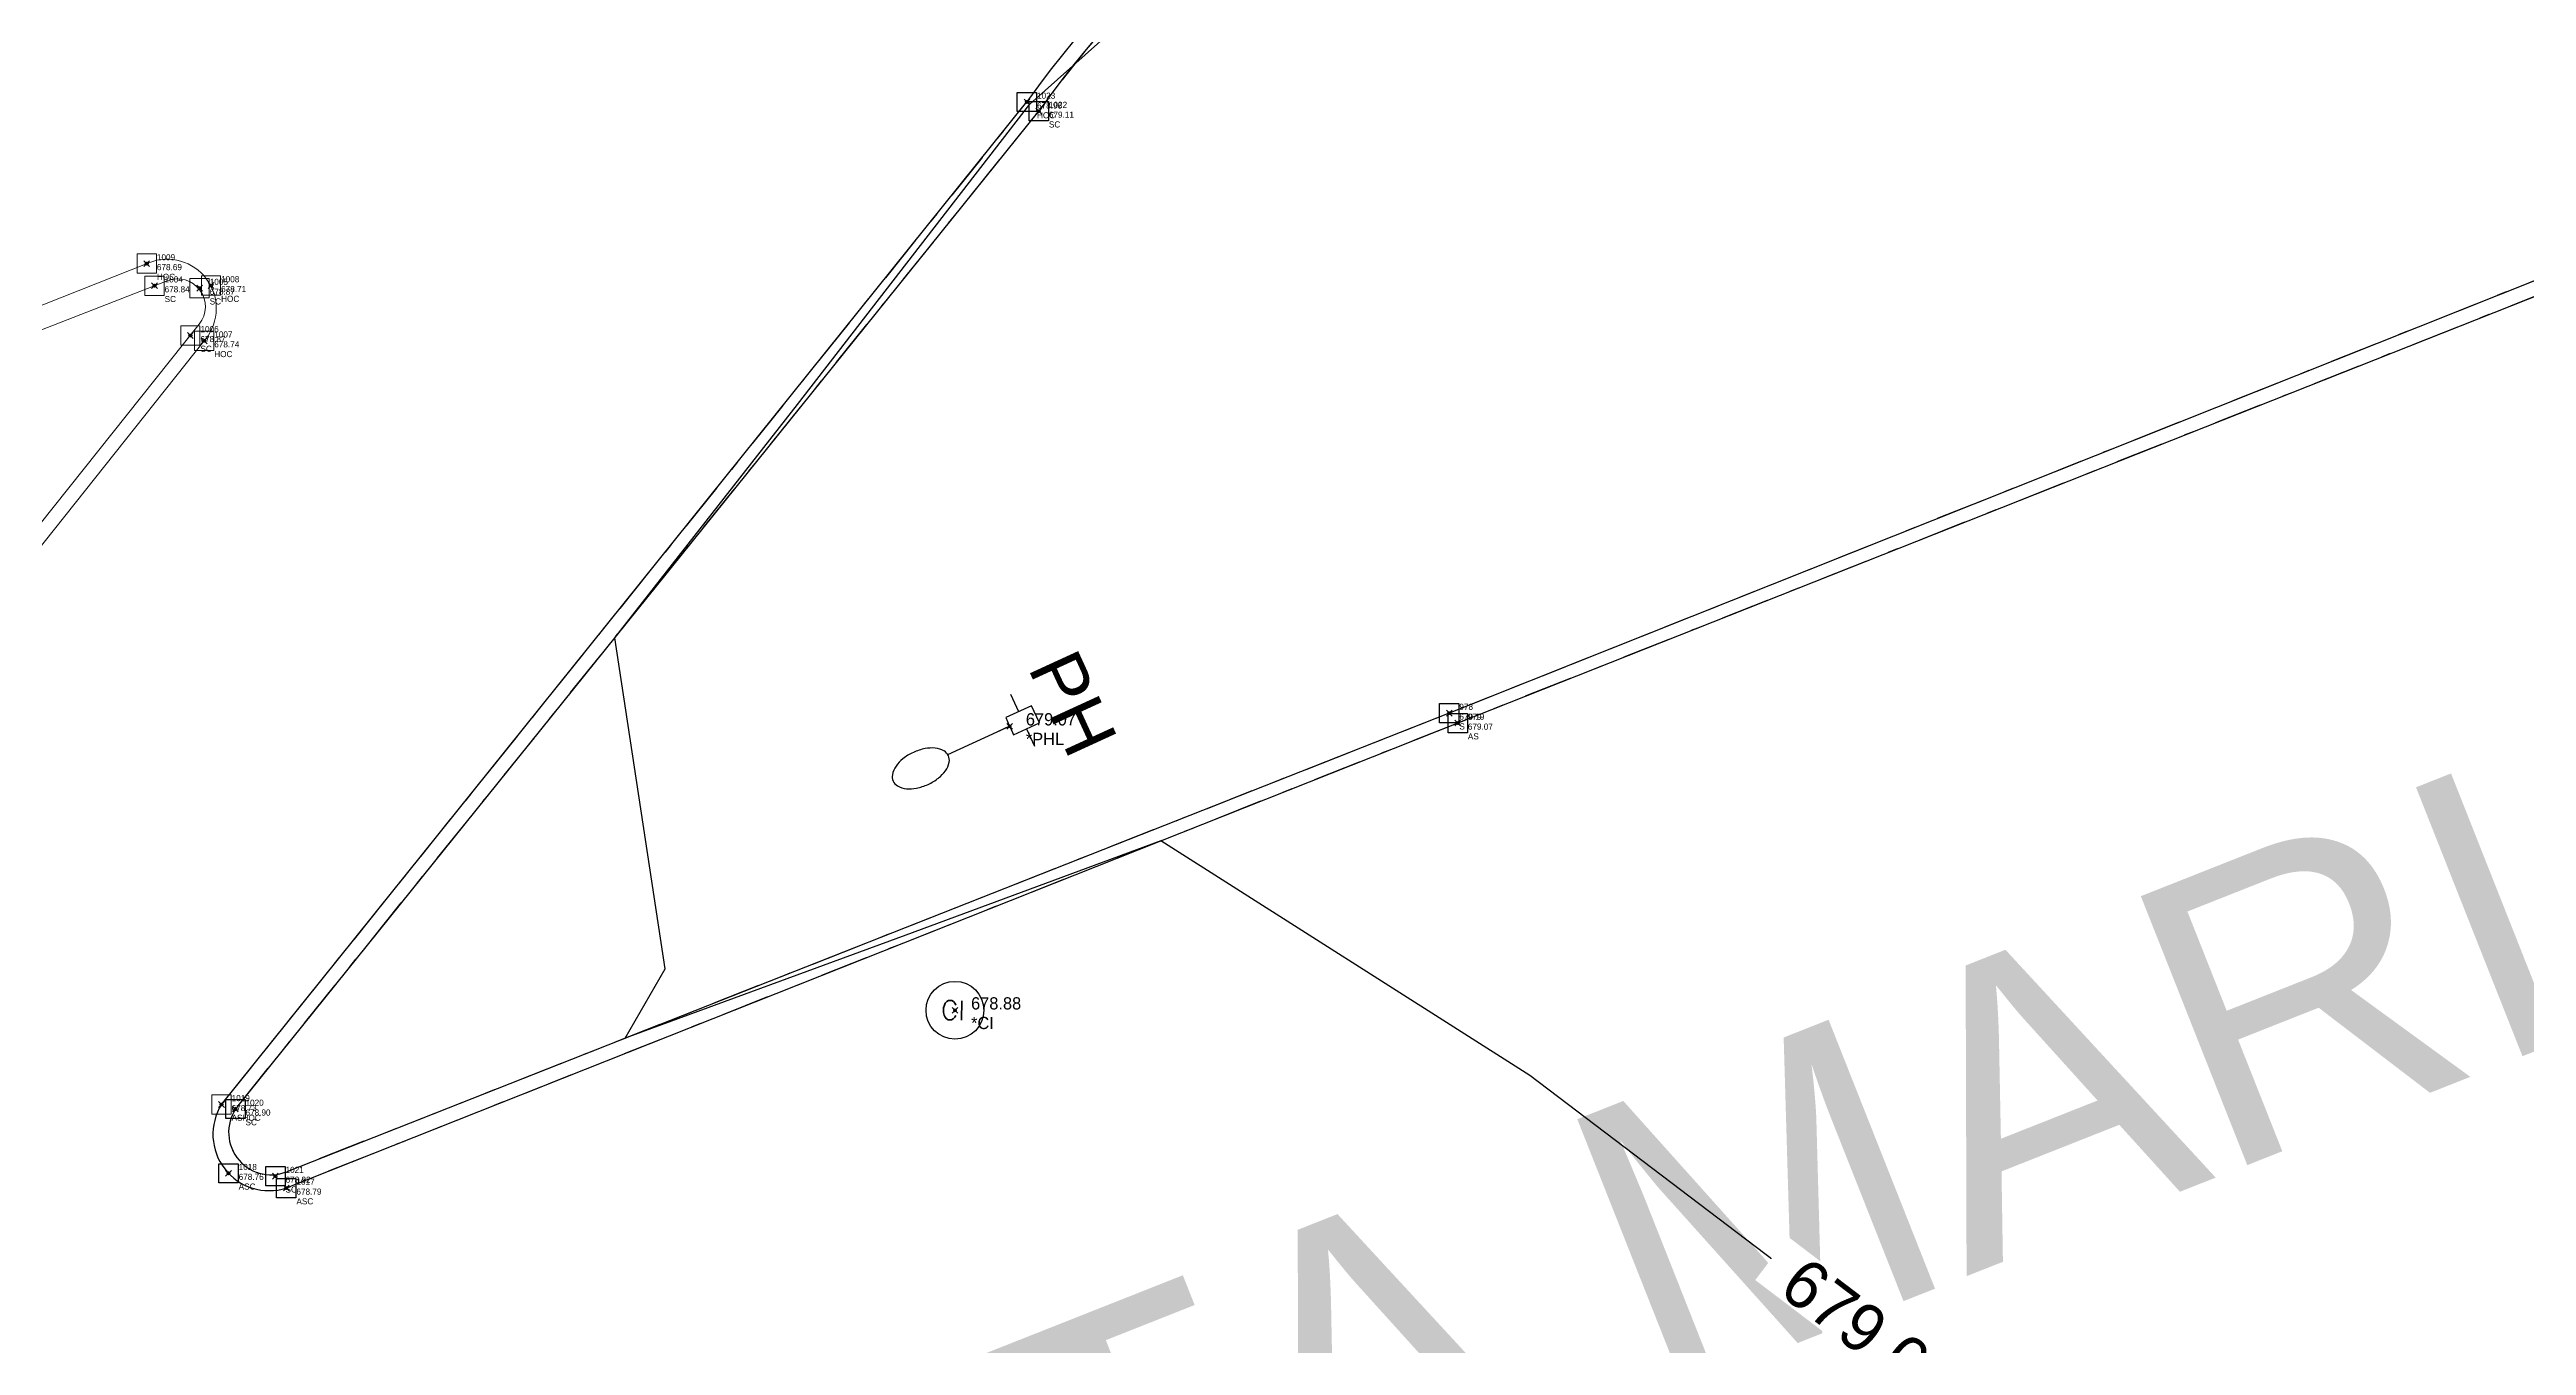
# Model space of a CAD drawing. Extents: x 350769 to 354978, y 6304672 to 6307963.
# Drawn here: x 352655.64 to 352681.33, y 6305460.69 to 6305474.13 of the extents above; entities that cross this region are included whole.
import ezdxf

# ---------------------------------------------------------------- set-up
doc = ezdxf.new("R2010")
doc.units = 0
doc.header["$PDMODE"] = 35
doc.header["$PDSIZE"] = 0.03
doc.linetypes.add('CONTINUOS', pattern=[0])
doc.linetypes.add('JPG_DASHDOT', pattern=[1, 0.5, -0.25, 0, -0.25])
doc.layers.get('0').update_dxf_attribs({"linetype": 'CONTINUOUS'})
doc.layers.add('0_ASD_TOPOGRAFIA_ELEMENTOS', color=7, linetype='CONTINUOS', lineweight=5, true_color=0xbdbdbd)
for name, color, linetype in [('1-CALLE_NOMBRE', 6, 'CONTINUOUS'), ('1-PAVIMENTO', 161, 'CONTINUOUS'), ('1-SOLERA', 212, 'CONTINUOUS'), ('2-ACHURADO JARDINERA', 252, 'CONTINUOUS'), ('2-ACHURADO VEREDA', 252, 'CONTINUOUS'), ('C-TINN', 5, 'CONTINUOUS'), ('C-TOPO-MINR', 8, 'CONTINUOUS'), ('TOP-URB-SOLERAS', 2, 'JPG_DASHDOT'), ('TOP-URB-SOLERAS -PAV', 2, 'JPG_DASHDOT'), ('V-NODE - 2013', 4, 'CONTINUOUS'), ('V-NODE DIC 2005', 4, 'CONTINUOUS'), ('V-NODE-TEXT 2013', 2, 'CONTINUOUS'), ('V-NODE-TEXT DIC 2005', 2, 'CONTINUOUS'), ('Z-CI', 253, 'CONTINUOUS'), ('Z-PHL', 253, 'CONTINUOUS')]:
    doc.layers.add(name, color=color, linetype=linetype)
doc.styles.add('A', font='arial.ttf', dxfattribs={"height": 2})
doc.styles.add('ROMANS', font='romans.shx', dxfattribs={"width": 0.65})

# ---------------------------------------------------------------- blocks, each defined once
blk = doc.blocks.new('CI')
at = {"layer": 'Z-CI'}
blk.add_circle((0, 0), 1.2, dxfattribs=at)
at = {"layer": 'Z-CI', "style": 'ROMANS'}
blk.add_text('CI', height=0.8, rotation=360, dxfattribs=at).set_placement((-0.58, -0.4))
blk = doc.blocks.new('PHL')
at = {"layer": 'Z-PHL'}
for p, q in [((-0.098, 0.295), (-0.098, 0)), ((0.098, 0.295), (-0.098, 0.295)), ((0.098, 0), (0.098, 0.295)), ((-0.098, 0.148), (-0.295, 0.148)), ((-0.098, 0), (-0.01, 0)), ((0.01, 0), (0.098, 0)), ((0.098, 0.148), (0.295, 0.148)), ((0, -0.005), (0, -0.708)), ((0, -0.01), (0, -0.197))]:
    blk.add_line(p, q, dxfattribs=at)
blk.add_circle((0, 0), 0.00984, dxfattribs=at)
for centre, radius, start, end in [((0.083, -0.913), 0.23, 125.5959, 149.944), ((0.013, -0.815), 0.11, 90, 125.5959), ((0.013, -0.815), 0.11, 54.4041, 90), ((-0.057, -0.913), 0.23, 30.056, 54.4041), ((0.373, -1.021), 0.543, 166.5212, 180), ((0.373, -1.021), 0.543, 180, 193.4788), ((0.195, -0.978), 0.36, 149.944, 166.5212), ((-0.17, -0.978), 0.36, 13.4788, 30.056), ((-0.348, -1.021), 0.543, 360, 13.4788), ((-0.348, -1.021), 0.543, 346.5212, 0), ((0.195, -1.063), 0.36, 193.4788, 210.056), ((0.083, -1.128), 0.23, 210.056, 234.4041), ((-0.057, -1.128), 0.23, 305.5959, 329.944), ((-0.17, -1.063), 0.36, 329.944, 346.5212), ((0.013, -1.226), 0.11, 234.4041, 270), ((0.013, -1.226), 0.11, 270, 305.5959)]:
    blk.add_arc(centre, radius, start, end, dxfattribs=at)
at = {"layer": 'Z-PHL', "style": 'A'}
blk.add_text('PH', height=0.55, dxfattribs=at).set_placement((-0.475, 0.421))
blk = doc.blocks.new('*U491', base_point=(352656.731, 6305471.684))
at = {"layer": 'V-NODE - 2013', "lineweight": -2}
blk.add_point((352656.731, 6305471.684), dxfattribs=at)
at = {"layer": 'V-NODE-TEXT 2013', "linetype": 'ByBlock', "char_height": 0.0635}
for s, insert, attachment_point in [('678.84', (352656.836, 6305471.679), 1), ('1004', (352656.836, 6305471.717), 7), ('SC', (352656.836, 6305471.578), 1)]:
    blk.add_mtext(s, dxfattribs=dict(at, insert=insert, attachment_point=attachment_point))
blk = doc.blocks.new('*U492', base_point=(352657.199, 6305471.659))
at = {"layer": 'V-NODE - 2013', "lineweight": -2}
blk.add_point((352657.199, 6305471.659), dxfattribs=at)
at = {"layer": 'V-NODE-TEXT 2013', "linetype": 'ByBlock', "char_height": 0.0635}
for s, insert, attachment_point in [('678.87', (352657.304, 6305471.654), 1), ('1005', (352657.304, 6305471.692), 7), ('SC', (352657.304, 6305471.553), 1)]:
    blk.add_mtext(s, dxfattribs=dict(at, insert=insert, attachment_point=attachment_point))
blk = doc.blocks.new('*U493', base_point=(352657.103, 6305471.168))
at = {"layer": 'V-NODE - 2013', "lineweight": -2}
blk.add_point((352657.103, 6305471.168), dxfattribs=at)
at = {"layer": 'V-NODE-TEXT 2013', "linetype": 'ByBlock', "char_height": 0.0635}
for s, insert, attachment_point in [('678.87', (352657.208, 6305471.163), 1), ('1006', (352657.208, 6305471.201), 7), ('SC', (352657.208, 6305471.062), 1)]:
    blk.add_mtext(s, dxfattribs=dict(at, insert=insert, attachment_point=attachment_point))
blk = doc.blocks.new('*U497', base_point=(352657.57, 6305463.145))
at = {"layer": 'V-NODE - 2013', "lineweight": -2}
blk.add_point((352657.57, 6305463.145), dxfattribs=at)
at = {"layer": 'V-NODE-TEXT 2013', "linetype": 'ByBlock', "char_height": 0.0635}
for s, insert, attachment_point in [('1020', (352657.675, 6305463.178), 7), ('SC', (352657.675, 6305463.039), 1), ('678.90', (352657.675, 6305463.14), 1)]:
    blk.add_mtext(s, dxfattribs=dict(at, insert=insert, attachment_point=attachment_point))
blk = doc.blocks.new('*U498', base_point=(352657.985, 6305462.448))
at = {"layer": 'V-NODE - 2013', "lineweight": -2}
blk.add_point((352657.985, 6305462.448), dxfattribs=at)
at = {"layer": 'V-NODE-TEXT 2013', "linetype": 'ByBlock', "char_height": 0.0635}
for s, insert, attachment_point in [('678.92', (352658.09, 6305462.443), 1), ('1021', (352658.09, 6305462.481), 7), ('SC', (352658.09, 6305462.342), 1)]:
    blk.add_mtext(s, dxfattribs=dict(at, insert=insert, attachment_point=attachment_point))
blk = doc.blocks.new('*U499', base_point=(352665.902, 6305473.495))
at = {"layer": 'V-NODE - 2013', "lineweight": -2}
blk.add_point((352665.902, 6305473.495), dxfattribs=at)
at = {"layer": 'V-NODE-TEXT 2013', "linetype": 'ByBlock', "char_height": 0.0635}
for s, insert, attachment_point in [('679.11', (352666.007, 6305473.49), 1), ('1022', (352666.007, 6305473.528), 7), ('SC', (352666.007, 6305473.389), 1)]:
    blk.add_mtext(s, dxfattribs=dict(at, insert=insert, attachment_point=attachment_point))
blk = doc.blocks.new('*U518', base_point=(352670.159, 6305467.251))
at = {"layer": 'V-NODE - 2013', "lineweight": -2}
blk.add_point((352670.159, 6305467.251), dxfattribs=at)
at = {"layer": 'V-NODE-TEXT 2013', "linetype": 'ByBlock', "char_height": 0.0635}
for s, insert, attachment_point in [('978', (352670.264, 6305467.284), 7), ('S', (352670.264, 6305467.145), 1), ('679.19', (352670.264, 6305467.246), 1)]:
    blk.add_mtext(s, dxfattribs=dict(at, insert=insert, attachment_point=attachment_point))
blk = doc.blocks.new('*U530', base_point=(352657.246, 6305471.113))
at = {"layer": 'V-NODE - 2013', "lineweight": -2}
blk.add_point((352657.246, 6305471.113), dxfattribs=at)
at = {"layer": 'V-NODE-TEXT 2013', "linetype": 'ByBlock', "char_height": 0.0635}
for s, insert, attachment_point in [('1007', (352657.351, 6305471.146), 7), ('678.74', (352657.351, 6305471.108), 1), ('HOC', (352657.351, 6305471.007), 1)]:
    blk.add_mtext(s, dxfattribs=dict(at, insert=insert, attachment_point=attachment_point))
blk = doc.blocks.new('*U531', base_point=(352657.317, 6305471.686))
at = {"layer": 'V-NODE - 2013', "lineweight": -2}
blk.add_point((352657.317, 6305471.686), dxfattribs=at)
at = {"layer": 'V-NODE-TEXT 2013', "linetype": 'ByBlock', "char_height": 0.0635}
for s, insert, attachment_point in [('678.71', (352657.422, 6305471.681), 1), ('1008', (352657.422, 6305471.719), 7), ('HOC', (352657.422, 6305471.58), 1)]:
    blk.add_mtext(s, dxfattribs=dict(at, insert=insert, attachment_point=attachment_point))
blk = doc.blocks.new('*U532', base_point=(352656.651, 6305471.914))
at = {"layer": 'V-NODE - 2013', "lineweight": -2}
blk.add_point((352656.651, 6305471.914), dxfattribs=at)
at = {"layer": 'V-NODE-TEXT 2013', "linetype": 'ByBlock', "char_height": 0.0635}
for s, insert, attachment_point in [('678.69', (352656.756, 6305471.909), 1), ('1009', (352656.756, 6305471.947), 7), ('HOC', (352656.756, 6305471.808), 1)]:
    blk.add_mtext(s, dxfattribs=dict(at, insert=insert, attachment_point=attachment_point))
blk = doc.blocks.new('*U535', base_point=(352665.779, 6305473.59))
at = {"layer": 'V-NODE - 2013', "lineweight": -2}
blk.add_point((352665.779, 6305473.59), dxfattribs=at)
at = {"layer": 'V-NODE-TEXT 2013', "linetype": 'ByBlock', "char_height": 0.0635}
for s, insert, attachment_point in [('678.96', (352665.884, 6305473.585), 1), ('1023', (352665.884, 6305473.623), 7), ('HOC', (352665.884, 6305473.484), 1)]:
    blk.add_mtext(s, dxfattribs=dict(at, insert=insert, attachment_point=attachment_point))
blk = doc.blocks.new('*U571', base_point=(352657.426, 6305463.192))
at = {"layer": 'V-NODE - 2013', "lineweight": -2}
blk.add_point((352657.426, 6305463.192), dxfattribs=at)
at = {"layer": 'V-NODE-TEXT 2013', "linetype": 'ByBlock', "char_height": 0.0635}
for s, insert, attachment_point in [('678.73', (352657.531, 6305463.187), 1), ('1019', (352657.531, 6305463.225), 7), ('ASHOC', (352657.531, 6305463.086), 1)]:
    blk.add_mtext(s, dxfattribs=dict(at, insert=insert, attachment_point=attachment_point))
blk = doc.blocks.new('*U573', base_point=(352658.098, 6305462.325))
at = {"layer": 'V-NODE - 2013', "lineweight": -2}
blk.add_point((352658.098, 6305462.325), dxfattribs=at)
at = {"layer": 'V-NODE-TEXT 2013', "linetype": 'ByBlock', "char_height": 0.0635}
for s, insert, attachment_point in [('1017', (352658.203, 6305462.358), 7), ('ASC', (352658.203, 6305462.219), 1), ('678.79', (352658.203, 6305462.32), 1)]:
    blk.add_mtext(s, dxfattribs=dict(at, insert=insert, attachment_point=attachment_point))
blk = doc.blocks.new('*U574', base_point=(352657.499, 6305462.478))
at = {"layer": 'V-NODE - 2013', "lineweight": -2}
blk.add_point((352657.499, 6305462.478), dxfattribs=at)
at = {"layer": 'V-NODE-TEXT 2013', "linetype": 'ByBlock', "char_height": 0.0635}
for s, insert, attachment_point in [('678.76', (352657.604, 6305462.473), 1), ('1018', (352657.604, 6305462.511), 7), ('ASC', (352657.604, 6305462.372), 1)]:
    blk.add_mtext(s, dxfattribs=dict(at, insert=insert, attachment_point=attachment_point))
blk = doc.blocks.new('*U579', base_point=(352670.247, 6305467.148))
at = {"layer": 'V-NODE - 2013', "lineweight": -2}
blk.add_point((352670.247, 6305467.148), dxfattribs=at)
at = {"layer": 'V-NODE-TEXT 2013', "linetype": 'ByBlock', "char_height": 0.0635}
for s, insert, attachment_point in [('AS', (352670.352, 6305467.042), 1), ('979', (352670.352, 6305467.181), 7), ('679.07', (352670.352, 6305467.143), 1)]:
    blk.add_mtext(s, dxfattribs=dict(at, insert=insert, attachment_point=attachment_point))
blk = doc.blocks.new('*U1327')
at = {"color": 0, "linetype": 'ByBlock', "lineweight": -2, "transparency": 16777216}
blk.add_point((0, 0), dxfattribs=at)
blk = doc.blocks.new('*U1586', base_point=(352665.098, 6305464.105))
at = {"layer": 'V-NODE-TEXT DIC 2005', "linetype": 'ByBlock', "char_height": 0.127}
for s, insert, attachment_point in [('678.88', (352665.265, 6305464.176), 4), ('*CI', (352665.265, 6305464.037), 1)]:
    blk.add_mtext(s, dxfattribs=dict(at, insert=insert, attachment_point=attachment_point))
blk = doc.blocks.new('*U1587', base_point=(352665.098, 6305464.105))
at = {"layer": 'V-NODE-TEXT DIC 2005', "color": 2, "lineweight": -2}
blk.add_blockref('*U1586', (352665.098, 6305464.105), dxfattribs=at)
blk = doc.blocks.new('*U1438', base_point=(352665.666, 6305467.051))
at = {"layer": 'V-NODE-TEXT DIC 2005', "linetype": 'ByBlock', "char_height": 0.127}
for s, insert, attachment_point in [('679.07', (352665.833, 6305467.122), 4), ('*PHL', (352665.833, 6305466.983), 1)]:
    blk.add_mtext(s, dxfattribs=dict(at, insert=insert, attachment_point=attachment_point))
blk = doc.blocks.new('*U1439', base_point=(352665.666, 6305467.051))
at = {"layer": 'V-NODE-TEXT DIC 2005', "color": 2, "lineweight": -2}
blk.add_blockref('*U1438', (352665.666, 6305467.051), dxfattribs=at)
blk = doc.blocks.new('*U4749', base_point=(352656.731, 6305471.684))
at = {"layer": 'V-NODE - 2013', "lineweight": -2}
blk.add_point((352656.731, 6305471.684), dxfattribs=at)
at = {"layer": 'V-NODE-TEXT 2013', "linetype": 'ByBlock', "char_height": 0.0635}
for s, insert, attachment_point in [('678.84', (352656.836, 6305471.679), 1), ('1004', (352656.836, 6305471.717), 7), ('SC', (352656.836, 6305471.578), 1)]:
    blk.add_mtext(s, dxfattribs=dict(at, insert=insert, attachment_point=attachment_point))
blk = doc.blocks.new('*U4750', base_point=(352657.199, 6305471.659))
at = {"layer": 'V-NODE - 2013', "lineweight": -2}
blk.add_point((352657.199, 6305471.659), dxfattribs=at)
at = {"layer": 'V-NODE-TEXT 2013', "linetype": 'ByBlock', "char_height": 0.0635}
for s, insert, attachment_point in [('678.87', (352657.304, 6305471.654), 1), ('1005', (352657.304, 6305471.692), 7), ('SC', (352657.304, 6305471.553), 1)]:
    blk.add_mtext(s, dxfattribs=dict(at, insert=insert, attachment_point=attachment_point))
blk = doc.blocks.new('*U4751', base_point=(352657.103, 6305471.168))
at = {"layer": 'V-NODE - 2013', "lineweight": -2}
blk.add_point((352657.103, 6305471.168), dxfattribs=at)
at = {"layer": 'V-NODE-TEXT 2013', "linetype": 'ByBlock', "char_height": 0.0635}
for s, insert, attachment_point in [('678.87', (352657.208, 6305471.163), 1), ('1006', (352657.208, 6305471.201), 7), ('SC', (352657.208, 6305471.062), 1)]:
    blk.add_mtext(s, dxfattribs=dict(at, insert=insert, attachment_point=attachment_point))
blk = doc.blocks.new('*U4755', base_point=(352657.57, 6305463.145))
at = {"layer": 'V-NODE - 2013', "lineweight": -2}
blk.add_point((352657.57, 6305463.145), dxfattribs=at)
at = {"layer": 'V-NODE-TEXT 2013', "linetype": 'ByBlock', "char_height": 0.0635}
for s, insert, attachment_point in [('1020', (352657.675, 6305463.178), 7), ('SC', (352657.675, 6305463.039), 1), ('678.90', (352657.675, 6305463.14), 1)]:
    blk.add_mtext(s, dxfattribs=dict(at, insert=insert, attachment_point=attachment_point))
blk = doc.blocks.new('*U4756', base_point=(352657.985, 6305462.448))
at = {"layer": 'V-NODE - 2013', "lineweight": -2}
blk.add_point((352657.985, 6305462.448), dxfattribs=at)
at = {"layer": 'V-NODE-TEXT 2013', "linetype": 'ByBlock', "char_height": 0.0635}
for s, insert, attachment_point in [('678.92', (352658.09, 6305462.443), 1), ('1021', (352658.09, 6305462.481), 7), ('SC', (352658.09, 6305462.342), 1)]:
    blk.add_mtext(s, dxfattribs=dict(at, insert=insert, attachment_point=attachment_point))
blk = doc.blocks.new('*U4757', base_point=(352665.902, 6305473.495))
at = {"layer": 'V-NODE - 2013', "lineweight": -2}
blk.add_point((352665.902, 6305473.495), dxfattribs=at)
at = {"layer": 'V-NODE-TEXT 2013', "linetype": 'ByBlock', "char_height": 0.0635}
for s, insert, attachment_point in [('679.11', (352666.007, 6305473.49), 1), ('1022', (352666.007, 6305473.528), 7), ('SC', (352666.007, 6305473.389), 1)]:
    blk.add_mtext(s, dxfattribs=dict(at, insert=insert, attachment_point=attachment_point))
blk = doc.blocks.new('*U4776', base_point=(352670.159, 6305467.251))
at = {"layer": 'V-NODE - 2013', "lineweight": -2}
blk.add_point((352670.159, 6305467.251), dxfattribs=at)
at = {"layer": 'V-NODE-TEXT 2013', "linetype": 'ByBlock', "char_height": 0.0635}
for s, insert, attachment_point in [('978', (352670.264, 6305467.284), 7), ('S', (352670.264, 6305467.145), 1), ('679.19', (352670.264, 6305467.246), 1)]:
    blk.add_mtext(s, dxfattribs=dict(at, insert=insert, attachment_point=attachment_point))
blk = doc.blocks.new('*U4788', base_point=(352657.246, 6305471.113))
at = {"layer": 'V-NODE - 2013', "lineweight": -2}
blk.add_point((352657.246, 6305471.113), dxfattribs=at)
at = {"layer": 'V-NODE-TEXT 2013', "linetype": 'ByBlock', "char_height": 0.0635}
for s, insert, attachment_point in [('1007', (352657.351, 6305471.146), 7), ('678.74', (352657.351, 6305471.108), 1), ('HOC', (352657.351, 6305471.007), 1)]:
    blk.add_mtext(s, dxfattribs=dict(at, insert=insert, attachment_point=attachment_point))
blk = doc.blocks.new('*U4789', base_point=(352657.317, 6305471.686))
at = {"layer": 'V-NODE - 2013', "lineweight": -2}
blk.add_point((352657.317, 6305471.686), dxfattribs=at)
at = {"layer": 'V-NODE-TEXT 2013', "linetype": 'ByBlock', "char_height": 0.0635}
for s, insert, attachment_point in [('678.71', (352657.422, 6305471.681), 1), ('1008', (352657.422, 6305471.719), 7), ('HOC', (352657.422, 6305471.58), 1)]:
    blk.add_mtext(s, dxfattribs=dict(at, insert=insert, attachment_point=attachment_point))
blk = doc.blocks.new('*U4790', base_point=(352656.651, 6305471.914))
at = {"layer": 'V-NODE - 2013', "lineweight": -2}
blk.add_point((352656.651, 6305471.914), dxfattribs=at)
at = {"layer": 'V-NODE-TEXT 2013', "linetype": 'ByBlock', "char_height": 0.0635}
for s, insert, attachment_point in [('678.69', (352656.756, 6305471.909), 1), ('1009', (352656.756, 6305471.947), 7), ('HOC', (352656.756, 6305471.808), 1)]:
    blk.add_mtext(s, dxfattribs=dict(at, insert=insert, attachment_point=attachment_point))
blk = doc.blocks.new('*U4793', base_point=(352665.779, 6305473.59))
at = {"layer": 'V-NODE - 2013', "lineweight": -2}
blk.add_point((352665.779, 6305473.59), dxfattribs=at)
at = {"layer": 'V-NODE-TEXT 2013', "linetype": 'ByBlock', "char_height": 0.0635}
for s, insert, attachment_point in [('678.96', (352665.884, 6305473.585), 1), ('1023', (352665.884, 6305473.623), 7), ('HOC', (352665.884, 6305473.484), 1)]:
    blk.add_mtext(s, dxfattribs=dict(at, insert=insert, attachment_point=attachment_point))
blk = doc.blocks.new('*U4829', base_point=(352657.426, 6305463.192))
at = {"layer": 'V-NODE - 2013', "lineweight": -2}
blk.add_point((352657.426, 6305463.192), dxfattribs=at)
at = {"layer": 'V-NODE-TEXT 2013', "linetype": 'ByBlock', "char_height": 0.0635}
for s, insert, attachment_point in [('678.73', (352657.531, 6305463.187), 1), ('1019', (352657.531, 6305463.225), 7), ('ASHOC', (352657.531, 6305463.086), 1)]:
    blk.add_mtext(s, dxfattribs=dict(at, insert=insert, attachment_point=attachment_point))
blk = doc.blocks.new('*U4831', base_point=(352658.098, 6305462.325))
at = {"layer": 'V-NODE - 2013', "lineweight": -2}
blk.add_point((352658.098, 6305462.325), dxfattribs=at)
at = {"layer": 'V-NODE-TEXT 2013', "linetype": 'ByBlock', "char_height": 0.0635}
for s, insert, attachment_point in [('1017', (352658.203, 6305462.358), 7), ('ASC', (352658.203, 6305462.219), 1), ('678.79', (352658.203, 6305462.32), 1)]:
    blk.add_mtext(s, dxfattribs=dict(at, insert=insert, attachment_point=attachment_point))
blk = doc.blocks.new('*U4832', base_point=(352657.499, 6305462.478))
at = {"layer": 'V-NODE - 2013', "lineweight": -2}
blk.add_point((352657.499, 6305462.478), dxfattribs=at)
at = {"layer": 'V-NODE-TEXT 2013', "linetype": 'ByBlock', "char_height": 0.0635}
for s, insert, attachment_point in [('678.76', (352657.604, 6305462.473), 1), ('1018', (352657.604, 6305462.511), 7), ('ASC', (352657.604, 6305462.372), 1)]:
    blk.add_mtext(s, dxfattribs=dict(at, insert=insert, attachment_point=attachment_point))
blk = doc.blocks.new('*U4837', base_point=(352670.247, 6305467.148))
at = {"layer": 'V-NODE - 2013', "lineweight": -2}
blk.add_point((352670.247, 6305467.148), dxfattribs=at)
at = {"layer": 'V-NODE-TEXT 2013', "linetype": 'ByBlock', "char_height": 0.0635}
for s, insert, attachment_point in [('AS', (352670.352, 6305467.042), 1), ('979', (352670.352, 6305467.181), 7), ('679.07', (352670.352, 6305467.143), 1)]:
    blk.add_mtext(s, dxfattribs=dict(at, insert=insert, attachment_point=attachment_point))
blk = doc.blocks.new('TOPOGRAFIA')
at = {"layer": '1-PAVIMENTO', "color": 9, "true_color": 0xbdbdbd}
for p, q in [((390657.426, 6302463.192), (390665.779, 6302473.59)), ((390686.752, 6302473.687), (390670.247, 6302467.148)), ((390670.247, 6302467.148), (390658.098, 6302462.325))]:
    blk.add_line(p, q, dxfattribs=at)
at = {"layer": '1-PAVIMENTO', "color": 9, "lineweight": 0, "true_color": 0xbdbdbd, "flags": 128}
blk.add_lwpolyline([(390592.357, 6302446.525), (390602.496, 6302450.542), (390611.704, 6302454.196), (390619.629, 6302457.311), (390627.28, 6302460.321), (390640.928, 6302465.683), (390656.674, 6302471.923, -0.768044), (390657.261, 6302471.131), (390650.269, 6302462.337, -0.108657), (390643.235, 6302456.621), (390631.521, 6302452.025), (390622.067, 6302448.316), (390609.866, 6302443.569), (390600.084, 6302439.685), (390582.401, 6302432.72)], format="xyb", dxfattribs=at)
at = {"layer": '1-PAVIMENTO', "color": 9, "true_color": 0xbdbdbd}
for centre, radius, start, end in [((390674.642, 6302467.324), 10.854, 110.463, 144.7386), ((390657.921, 6302462.882), 0.584, 147.9449, 287.6126)]:
    blk.add_arc(centre, radius, start, end, dxfattribs=at)
at = {"layer": '1-SOLERA', "color": 9, "true_color": 0xbdbdbd}
for p, q in [((390686.925, 6302473.933), (390670.159, 6302467.251)), ((390657.598, 6302463.179), (390665.902, 6302473.495)), ((390670.159, 6302467.251), (390658.102, 6302462.494))]:
    blk.add_line(p, q, dxfattribs=at)
at = {"layer": '1-SOLERA', "color": 9, "lineweight": 0, "true_color": 0xbdbdbd, "flags": 128}
blk.add_lwpolyline([(390592.396, 6302446.375), (390602.55, 6302450.4), (390611.744, 6302454.047), (390619.668, 6302457.156), (390627.339, 6302460.184), (390641.001, 6302465.55), (390656.864, 6302471.736, -0.766369), (390657.196, 6302471.285), (390650.134, 6302462.425, -0.106138), (390643.207, 6302456.797), (390631.437, 6302452.157), (390621.991, 6302448.486), (390609.825, 6302443.715), (390600.076, 6302439.845), (390582.373, 6302432.897)], format="xyb", dxfattribs=at)
at = {"layer": '1-SOLERA', "color": 9, "true_color": 0xbdbdbd}
for centre, radius, start, end in [((390674.641, 6302467.28), 10.724, 110.3545, 144.5801), ((390657.94, 6302462.903), 0.44, 141.1651, 291.5307)]:
    blk.add_arc(centre, radius, start, end, dxfattribs=at)
at = {"layer": 'C-TINN', "color": 9, "linetype": 'Continuous', "lineweight": -3, "true_color": 0xbdbdbd}
for points, elevation in [([(390665.679, 6302473.49), (390665.679, 6302473.69), (390665.879, 6302473.69), (390665.879, 6302473.49), (390665.679, 6302473.49)], 678.961), ([(390665.802, 6302473.395), (390665.802, 6302473.595), (390666.002, 6302473.595), (390666.002, 6302473.395), (390665.802, 6302473.395)], 679.114), ([(390670.059, 6302467.151), (390670.059, 6302467.351), (390670.259, 6302467.351), (390670.259, 6302467.151), (390670.059, 6302467.151)], 679.186), ([(390670.147, 6302467.048), (390670.147, 6302467.248), (390670.347, 6302467.248), (390670.347, 6302467.048), (390670.147, 6302467.048)], 679.072), ([(390657.47, 6302463.045), (390657.47, 6302463.245), (390657.67, 6302463.245), (390657.67, 6302463.045), (390657.47, 6302463.045)], 678.898), ([(390657.399, 6302462.378), (390657.399, 6302462.578), (390657.599, 6302462.578), (390657.599, 6302462.378), (390657.399, 6302462.378)], 678.765), ([(390657.885, 6302462.348), (390657.885, 6302462.548), (390658.085, 6302462.548), (390658.085, 6302462.348), (390657.885, 6302462.348)], 678.921), ([(390657.998, 6302462.225), (390657.998, 6302462.425), (390658.198, 6302462.425), (390658.198, 6302462.225), (390657.998, 6302462.225)], 678.788)]:
    blk.add_lwpolyline(points, dxfattribs=dict(at, elevation=elevation))
at = {"layer": 'C-TINN', "color": 9, "linetype": 'Continuous', "lineweight": 0, "true_color": 0xbdbdbd}
for points, elevation in [([(390656.551, 6302471.814), (390656.551, 6302472.014), (390656.751, 6302472.014), (390656.751, 6302471.814), (390656.551, 6302471.814)], 678.693), ([(390656.631, 6302471.584), (390656.631, 6302471.784), (390656.831, 6302471.784), (390656.831, 6302471.584), (390656.631, 6302471.584)], 678.839), ([(390657.217, 6302471.586), (390657.217, 6302471.786), (390657.417, 6302471.786), (390657.417, 6302471.586), (390657.217, 6302471.586)], 678.713), ([(390657.099, 6302471.559), (390657.099, 6302471.759), (390657.299, 6302471.759), (390657.299, 6302471.559), (390657.099, 6302471.559)], 678.867), ([(390657.003, 6302471.068), (390657.003, 6302471.268), (390657.203, 6302471.268), (390657.203, 6302471.068), (390657.003, 6302471.068)], 678.874), ([(390657.146, 6302471.013), (390657.146, 6302471.213), (390657.346, 6302471.213), (390657.346, 6302471.013), (390657.146, 6302471.013)], 678.738), ([(390657.326, 6302463.092), (390657.326, 6302463.292), (390657.526, 6302463.292), (390657.526, 6302463.092), (390657.326, 6302463.092)], 678.728)]:
    blk.add_lwpolyline(points, dxfattribs=dict(at, elevation=elevation))
at = {"layer": 'C-TINN', "color": 9, "linetype": 'Continuous', "lineweight": -3, "true_color": 0xbdbdbd}
for p in [(390665.779, 6302473.59, 678.961), (390665.902, 6302473.495, 679.114), (390670.159, 6302467.251, 679.186), (390670.247, 6302467.148, 679.072), (390657.985, 6302462.448, 678.921), (390658.098, 6302462.325, 678.788)]:
    blk.add_point(p, dxfattribs=at)
at = {"layer": 'C-TINN', "color": 9, "linetype": 'Continuous', "lineweight": 0, "true_color": 0xbdbdbd}
for p in [(390656.651, 6302471.914, 678.693), (390656.731, 6302471.684, 678.839), (390657.199, 6302471.659, 678.867), (390657.317, 6302471.686, 678.713), (390657.103, 6302471.168, 678.874), (390657.246, 6302471.113, 678.738), (390657.426, 6302463.192, 678.728), (390657.57, 6302463.145, 678.898), (390657.499, 6302462.478, 678.765)]:
    blk.add_point(p, dxfattribs=at)
at = {"layer": 'C-TOPO-MINR', "color": 9, "linetype": 'Continuous', "lineweight": -3, "true_color": 0xbdbdbd, "elevation": 679}
blk.add_lwpolyline([(390679.296, 6302457.193), (390670.996, 6302463.494), (390667.167, 6302465.925), (390664.522, 6302464.949), (390661.614, 6302463.88), (390662.029, 6302464.599), (390661.505, 6302468.032), (390663.399, 6302470.452), (390665.81, 6302473.566), (390668.391, 6302475.875)], dxfattribs=at)
at = {"color": 9, "true_color": 0xbdbdbd}
for name, p in [('*U4793', (390665.779, 6302473.59)), ('*U4757', (390665.902, 6302473.495)), ('*U4789', (390657.317, 6302471.686)), ('*U4788', (390657.246, 6302471.113)), ('*U4776', (390670.159, 6302467.251)), ('*U4837', (390670.247, 6302467.148)), ('*U4829', (390657.426, 6302463.192)), ('*U4755', (390657.57, 6302463.145)), ('*U4832', (390657.499, 6302462.478)), ('*U4756', (390657.985, 6302462.448)), ('*U4831', (390658.098, 6302462.325))]:
    blk.add_blockref(name, p, dxfattribs=at)
at = {"color": 9, "lineweight": 0, "true_color": 0xbdbdbd}
for name, p in [('*U4790', (390656.651, 6302471.914)), ('*U4749', (390656.731, 6302471.684)), ('*U4750', (390657.199, 6302471.659)), ('*U4751', (390657.103, 6302471.168))]:
    blk.add_blockref(name, p, dxfattribs=at)
at = {"layer": 'V-NODE DIC 2005', "color": 9, "lineweight": -2, "true_color": 0xbdbdbd, "rotation": 359.9963883938062}
for p in [(390665.601, 6302467.115), (390665.033, 6302464.169)]:
    blk.add_blockref('*U1327', p, dxfattribs=at)
at = {"layer": 'V-NODE-TEXT DIC 2005', "color": 9, "lineweight": -2, "true_color": 0xbdbdbd, "rotation": 359.9963883938062}
for name, p in [('*U1439', (390665.601, 6302467.115)), ('*U1587', (390665.033, 6302464.169))]:
    blk.add_blockref(name, p, dxfattribs=at)
at = {"layer": 'Z-CI', "color": 9, "true_color": 0xbdbdbd, "xscale": 0.25, "yscale": 0.25, "zscale": 0.25, "rotation": 359.0901018221344}
blk.add_blockref('CI', (390665.033, 6302464.169), dxfattribs=at)
at = {"layer": 'Z-PHL', "color": 9, "true_color": 0xbdbdbd, "rotation": 294.6629282026329}
blk.add_blockref('PHL', (390665.6, 6302467.115), dxfattribs=at)
at = {"layer": '1-CALLE_NOMBRE', "color": 9, "true_color": 0xbdbdbd, "style": 'A'}
blk.add_text('AV. SANTA MARIA', height=3, rotation=21.5913, dxfattribs=at).set_placement((390650.835, 6302451.64))
at = {"layer": 'C-TOPO-MINR', "color": 9, "linetype": 'Continuous', "lineweight": -3, "true_color": 0xbdbdbd, "insert": (390674.522, 6302460.817, 679), "char_height": 0.5, "width": 2.50095, "attachment_point": 5, "rotation": 322.7932, "bg_fill": 3, "box_fill_scale": 1.0635, "bg_fill_color": 256, "bg_fill_true_color": 13158600, "bg_fill_transparency": 0}
blk.add_mtext('679.00', dxfattribs=at)

msp = doc.modelspace()

# ---------------------------------------------------------------- hatches: boundary and pattern name
at = {"layer": '2-ACHURADO JARDINERA'}
h = msp.add_hatch(dxfattribs=at)
h.set_pattern_fill('CROSS', color=256, scale=0.25)
h.paths.add_polyline_path([(352807.58, 6305421.813), (352857.313, 6305432.478), (352902.068, 6305442.569), (352944.352, 6305451.754), (352994.7, 6305463.164), (353046.903, 6305475.514), (353092.39, 6305485.729), (353145.758, 6305497.876), (353144.258, 6305503.395), (353100.244, 6305493.41), (353059.279, 6305483.986), (353001.811, 6305470.928), (352950.675, 6305459.264), (352912.85, 6305450.546), (352850.724, 6305436.562), (352806.099, 6305426.903), (352769.806, 6305419.924), (352732.226, 6305412.88), (352692.279, 6305405.033), (352665.568, 6305399.969), (352618.739, 6305391.031, 0.354627), (352616.291, 6305386.209), (352665.262, 6305394.306), (352713.933, 6305403.621), (352757.54, 6305411.682)])
h = msp.add_hatch(dxfattribs=at)
h.set_pattern_fill('CROSS', color=256, scale=0.25)
edge = h.paths.add_edge_path()
edge.add_line((353143.074, 6305480.003), (353148.882, 6305481.723))
edge.add_line((353148.882, 6305481.723), (353146.47, 6305493.302))
edge.add_line((353146.47, 6305493.302), (353093.152, 6305481.277))
edge.add_line((353093.152, 6305481.277), (353048.229, 6305470.72))
edge.add_line((353048.229, 6305470.72), (352995.652, 6305458.757))
edge.add_line((352995.652, 6305458.757), (352945.972, 6305447.39))
edge.add_line((352945.972, 6305447.39), (352902.832, 6305437.649))
edge.add_line((352902.832, 6305437.649), (352858.107, 6305427.58))
edge.add_line((352858.107, 6305427.58), (352808.548, 6305416.922))
edge.add_line((352808.548, 6305416.922), (352758.228, 6305407.22))
edge.add_line((352758.228, 6305407.22), (352715.498, 6305399.08))
edge.add_line((352715.498, 6305399.08), (352666.18, 6305389.17))
edge.add_line((352666.18, 6305389.17), (352630.985, 6305382.073))
edge.add_arc((352633.263, 6305369.826), 12.457, 100.5388, 166.1407)
edge.add_arc((352624.225, 6305372.056), 3.148, 166.1407, 234.2062)
edge.add_arc((352627.06, 6305380.902), 12.321, 247.6974, 283.8785)
edge.add_line((352630.015, 6305368.941), (352668.694, 6305376.743))
edge.add_line((352668.694, 6305376.743), (352717.109, 6305386.55))
edge.add_line((352717.109, 6305386.55), (352759.295, 6305395.212))
edge.add_line((352759.295, 6305395.212), (352809.818, 6305405.374))
edge.add_line((352809.818, 6305405.374), (352905.734, 6305424.801))
edge.add_line((352905.734, 6305424.801), (352948.975, 6305433.696))
edge.add_line((352948.975, 6305433.696), (352998.108, 6305443.775))
edge.add_line((352998.108, 6305443.775), (353052.822, 6305454.779))
edge.add_line((353052.822, 6305454.779), (353064.913, 6305457.319))
edge.add_line((353064.913, 6305457.319), (353066.254, 6305457.586))
edge.add_line((353066.254, 6305457.586), (353114.574, 6305471.872))
edge.add_line((353114.574, 6305471.872), (353143.074, 6305480.003))
at = {"layer": '2-ACHURADO VEREDA'}
h = msp.add_hatch(dxfattribs=at)
h.set_pattern_fill('ANSI32', color=256, scale=0.09)
h.paths.add_polyline_path([(352778.513, 6305530.641), (352778.682, 6305530.165, 0.30076), (352781.877, 6305535.88), (352781.417, 6305539.545), (352780.967, 6305539.483), (352779.696, 6305548.344), (352778.207, 6305548.171), (352779.429, 6305539.404), (352778.4, 6305538.745), (352779.051, 6305534.166), (352777.12, 6305533.349), (352776.949, 6305533.635), (352767.175, 6305529.661), (352757.695, 6305525.376), (352748.002, 6305520.893), (352737.888, 6305516.144), (352730.032, 6305512.591), (352725.232, 6305511.131), (352711.741, 6305505.751), (352701.822, 6305501.812), (352688.808, 6305496.674), (352675.378, 6305491.326), (352662.77, 6305486.309), (352650.76, 6305481.531), (352641.08, 6305477.675), (352632.611, 6305474.335), (352623.668, 6305470.801), (352617.537, 6305468.424), (352605.764, 6305463.41), (352608.355, 6305461.211), (352618.346, 6305465.146), (352624.871, 6305467.668), (352633.825, 6305471.211), (352642.415, 6305474.593), (352652.307, 6305478.512), (352664.168, 6305483.169), (352676.565, 6305488.051), (352690.331, 6305493.466), (352703.095, 6305498.55), (352713.345, 6305502.582), (352726.41, 6305507.725), (352731.324, 6305509.731), (352740.236, 6305513.341), (352747.826, 6305516.788), (352758.93, 6305522.123), (352768.406, 6305526.356)])

# ---------------------------------------------------------------- linework, layer by layer
at = {"layer": '1-PAVIMENTO'}
for centre, radius, start, end in [((352674.642, 6305467.324), 10.854, 110.463, 144.7386), ((352657.921, 6305462.882), 0.584, 147.9449, 287.6126)]:
    msp.add_arc(centre, radius, start, end, dxfattribs=at)
at = {"layer": 'TOP-URB-SOLERAS'}
for p, q in [((352686.925, 6305473.933), (352670.159, 6305467.251)), ((352686.752, 6305473.687), (352670.247, 6305467.148)), ((352670.247, 6305467.148), (352658.098, 6305462.325)), ((352670.159, 6305467.251), (352658.102, 6305462.494))]:
    msp.add_line(p, q, dxfattribs=at)
for centre, radius, start, end in [((352674.641, 6305467.28), 10.724, 110.3545, 144.5801), ((352657.94, 6305462.903), 0.44, 141.1651, 291.5307)]:
    msp.add_arc(centre, radius, start, end, dxfattribs=at)
at = {"layer": 'TOP-URB-SOLERAS -PAV'}
for p, q in [((352657.426, 6305463.192), (352665.779, 6305473.59)), ((352657.598, 6305463.179), (352665.902, 6305473.495))]:
    msp.add_line(p, q, dxfattribs=at)

# ---------------------------------------------------------------- block references
for name, p in [('*U535', (352665.779, 6305473.59)), ('*U499', (352665.902, 6305473.495)), ('*U532', (352656.651, 6305471.914)), ('*U491', (352656.731, 6305471.684)), ('*U492', (352657.199, 6305471.659)), ('*U531', (352657.317, 6305471.686)), ('*U493', (352657.103, 6305471.168)), ('*U530', (352657.246, 6305471.113)), ('*U518', (352670.159, 6305467.251)), ('*U579', (352670.247, 6305467.148)), ('*U571', (352657.426, 6305463.192)), ('*U497', (352657.57, 6305463.145)), ('*U574', (352657.499, 6305462.478)), ('*U498', (352657.985, 6305462.448)), ('*U573', (352658.098, 6305462.325))]:
    msp.add_blockref(name, p)
at = {"layer": 'Z-CI', "xscale": 0.25, "yscale": 0.25, "zscale": 0.25, "rotation": 359.0901018221344}
msp.add_blockref('CI', (352665.033, 6305464.169), dxfattribs=at)
at = {"layer": 'Z-PHL', "rotation": 294.6629282026329}
msp.add_blockref('PHL', (352665.6, 6305467.115), dxfattribs=at)

# ---------------------------------------------------------------- next in the draw order: block references
at = {"layer": '0_ASD_TOPOGRAFIA_ELEMENTOS', "color": 30, "true_color": 0xf26507}
msp.add_blockref('TOPOGRAFIA', (-38000, 3000), dxfattribs=at)

doc.saveas('drawing.dxf')
